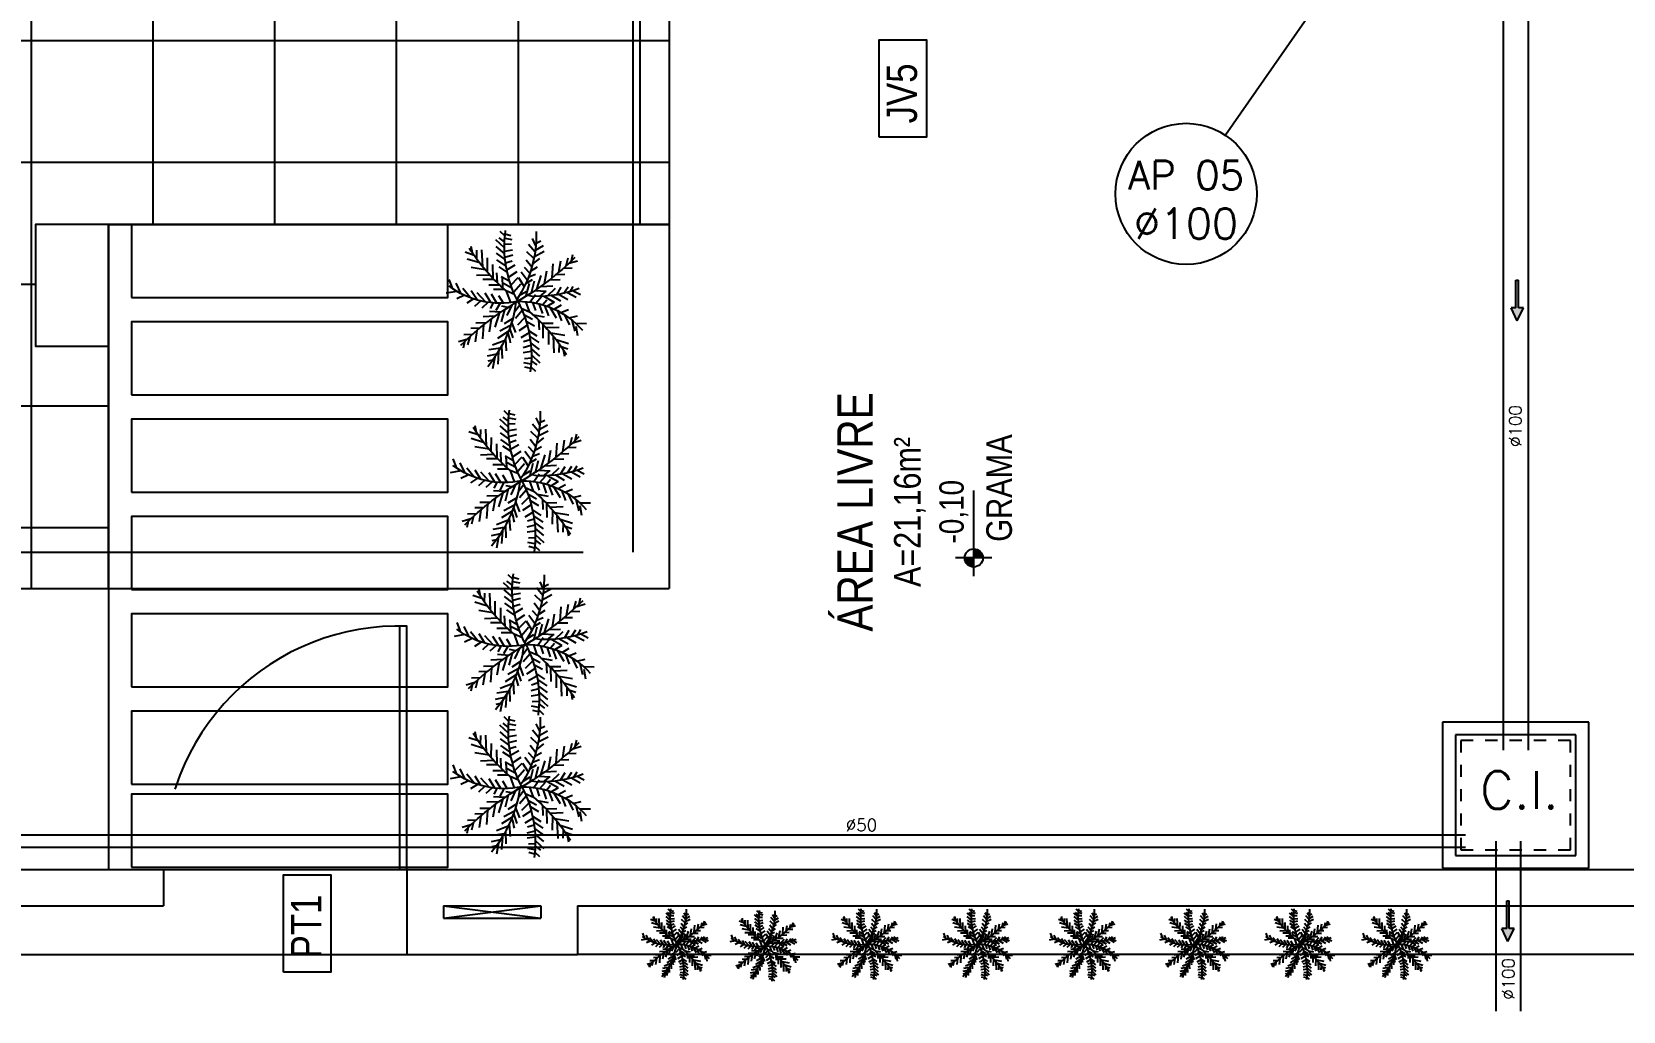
# Model space of a CAD drawing. Header units: millimetres. Extents: x 3923 to 4007, y 744 to 982.
# Drawn here: x 3965.68 to 3978.76, y 813.73 to 821.78 of the extents above; entities that cross this region are included whole.
import ezdxf
from ezdxf.enums import TextEntityAlignment as Align

# ---------------------------------------------------------------- set-up
doc = ezdxf.new("R2010")
doc.units = ezdxf.units.MM
doc.header["$LTSCALE"] = 20
for name, pattern in [('DASHDOT2', [0.5, 0.25, -0.125, 0, -0.125]), ('HIDDEN', [0.375, 0.25, -0.125]), ('HIDDEN2', [0.1875, 0.125, -0.0625])]:
    doc.linetypes.add(name, pattern=pattern)
for name, color, linetype in [('A-PEN-C', 4, 'Continuous'), ('AF', 5, 'Continuous'), ('E-txt-g', 3, 'Continuous'), ('HIDROGRAFIA', 4, 'Continuous'), ('HIDROSSANITÁRIO', 8, 'Continuous'), ('Texto-Tubos', 7, 'Continuous'), ('TigreCad', 3, 'Continuous'), ('VE', 118, 'Continuous')]:
    doc.layers.add(name, color=color, linetype=linetype)
doc.layers.add('E-Txt-W', color=7, linetype='Continuous', lineweight=20)
doc.styles.add('F2', font='ARIALN.TTF')
doc.styles.add('R80', font='simplex.shx', dxfattribs={"height": 12})
doc.styles.add('REG60', font='romans.shx', dxfattribs={"width": 0.8, "height": 0.15})
doc.styles.add('REG80', font='romans.shx', dxfattribs={"width": 0.8, "height": 0.2})
doc.styles.add('ROMANS', font='romans__.ttf', dxfattribs={"height": 0.1})
doc.styles.add('TCTUBOS-TXT', font='txt.shx')

# ---------------------------------------------------------------- blocks, each defined once
blk = doc.blocks.new('TXT-AMB75')
at = {"layer": 'E-txt-g', "style": 'REG80', "width": 0.8, "flags": 8}
blk.add_attdef('TXT', text='', height=0.2, dxfattribs=at).set_placement((0.0055, 0.2964), align=Align.CENTER)
at = {"layer": 'E-Txt-W', "style": 'REG60', "width": 0.8, "flags": 8}
blk.add_attdef('TXT', text='', height=0.15, dxfattribs=at).set_placement((0.0055, 0.0271), align=Align.CENTER)
blk = doc.blocks.new('NV')
at = {"color": 4, "linetype": 'ByBlock', "ltscale": 0.5}
for p, q in [((-1.414, -0.142), (-1.414, 0.107)), ((-1.539, -0.018), (-0.953, -0.018))]:
    blk.add_line(p, q, dxfattribs=at)
at = {"color": 4, "ltscale": 2.5}
blk.add_circle((-1.414, -0.018), 0.0622, dxfattribs=at)
at = {"color": 4}
for points in [[(-1.414, -0.018), (-1.458, 0.026), (-1.476, -0.018), (-1.472, 0.006)], [(-1.414, -0.018), (-1.414, 0.045), (-1.458, 0.026), (-1.438, 0.04)], [(-1.414, -0.018), (-1.352, -0.018), (-1.37, -0.062), (-1.357, -0.041)], [(-1.414, -0.018), (-1.37, -0.062), (-1.414, -0.08), (-1.39, -0.075)]]:
    blk.add_solid(points, dxfattribs=at)
at = {"layer": 'E-Txt-W', "color": 4, "ltscale": 2.5, "style": 'F2'}
blk.add_attdef('COTAPISO', (-1.306, 0.073), '', height=0.15, dxfattribs=at)
blk = doc.blocks.new('FLOR2')
at = {"layer": 'VE', "color": 8}
for p, q in [((-80.3, 253.3), (-101.6, 282.1)), ((-82.6, 266.8), (-71.8, 290.5)), ((-77.5, 238.1), (-64.7, 269)), ((52.3, 229.2), (26.3, 258.5)), ((53.7, 258.4), (40.8, 273)), ((51.1, 215.2), (79.6, 258.5)), ((53.2, 243.8), (73.7, 286)), ((-74.7, 224.4), (-101.7, 246.3)), ((-66.3, 186.3), (-93.5, 208.1)), ((-69.4, 199.7), (-47.7, 241.3)), ((-61.3, 166.2), (-30.7, 213.6)), ((49.4, 200.4), (16.6, 234.2)), ((43.9, 166.6), (16.6, 210)), ((42.1, 157.4), (74.8, 195.4)), ((48.1, 190.9), (79.6, 229.4)), ((197.1, 193.1), (174.8, 202.3)), ((-228.8, 121.8), (-258.8, 154)), ((-195.2, 116.4), (-211.3, 146.7)), ((-157.4, 106.1), (-168.5, 136.9)), ((-57.8, 153.1), (-91, 179.1)), ((-45.4, 110.2), (-82.7, 140.9)), ((-50.9, 128.4), (-27.3, 174.9)), ((-39.3, 91.1), (-19.9, 146.4)), ((27.5, 102.9), (6.9, 146.9)), ((34.9, 127.8), (16.6, 176)), ((30.7, 113.1), (65.1, 137.2)), ((141.8, 117.9), (121.5, 144.1)), ((157.5, 136.3), (134.7, 159.9)), ((150.9, 128.4), (195.6, 131.1)), ((174.2, 158.1), (152.7, 176.1)), ((187.8, 178.2), (161.1, 191.4)), ((166, 147.1), (213.3, 152.2)), ((179.9, 166.3), (207.2, 166.2)), ((193, 186.4), (218.9, 189.4)), ((-248.3, 123.4), (-282.9, 101.8)), ((-209.5, 119.1), (-251.1, 97.5)), ((-171.1, 110.4), (-216.8, 98.5)), ((-143, 100.9), (-184.2, 85)), ((-110.7, 86.6), (-160.6, 77.4)), ((-128.8, 95.1), (-135.3, 128.2)), ((-91.7, 76.1), (-133.4, 59.7)), ((-101.1, 81.5), (-107.5, 115.3)), ((-84.2, 71.5), (-80.2, 97.5)), ((-36.3, 82.2), (-75, 107.5)), ((-61, 55.7), (-56.7, 89.9)), ((-30.9, 66.6), (-12.1, 113)), ((-18.6, 33.4), (-9.2, 79.1)), ((17.2, 73.9), (2, 112.9)), ((23.1, 89.8), (60.2, 112.9)), ((28.8, 25.6), (25.9, 67.6)), ((54.7, 41.9), (48.8, 84.2)), ((81.1, 61.1), (66.9, 100.4)), ((105, 81.1), (89.8, 117)), ((97.7, 74.8), (137.5, 72.5)), ((125.4, 100.5), (108.7, 123.5)), ((115.6, 91), (160.4, 89.1)), ((127.7, 19.7), (162.5, 64.9)), ((134.9, 110.4), (178, 110.1)), ((161.6, 26), (195.9, 72.7)), ((189.8, 32.5), (233.7, 85.8)), ((228.3, 43.3), (249.4, 72.6)), ((256.3, 52.6), (276.4, 71.1)), ((-190.4, -16.5), (-241.7, 10.1)), ((-162.2, -10.6), (-203.9, 23.1)), ((-138.3, -6.5), (-174.5, 20.9)), ((-104.1, -2.9), (-140.4, 24.4)), ((-79, 0.2), (-115.2, 27.6)), ((-71.4, 63.1), (-110.4, 47.3)), ((-50.4, 47.4), (-82.6, 34.3)), ((-34.8, -7.8), (-70.5, 0.7)), ((-27.9, 27.5), (-69, 0.4)), ((-25, 50.2), (-47.6, 61.3)), ((-11.4, 15.4), (7.9, 51.4)), ((7.7, 13.9), (7.9, 51.4)), ((17.8, -11.5), (53.6, 12.1)), ((19.5, 20.2), (55.1, 11.7)), ((43.6, 34.6), (82.9, 28.8)), ((67, 50.6), (105.8, 45.4)), ((74.5, 13.1), (115.2, -7.4)), ((103.6, 16.2), (129.9, 47.5)), ((122.9, 19), (159.1, -8.4)), ((146.8, 23), (188.6, -10.7)), ((175.1, 28.9), (226.4, 2.4)), ((209.1, 37.6), (258.9, 19.8)), ((234.1, 50.4), (269.5, 38.8)), ((-260.6, -36.3), (-297.5, -24.2)), ((-271.7, -40.1), (-291.8, -58.6)), ((-224.4, -25.1), (-274.3, -7.4)), ((-243.7, -30.8), (-264.8, -60.1)), ((-205.1, -20), (-249, -73.3)), ((-176.9, -13.5), (-211.2, -60.3)), ((-143.1, -7.2), (-177.8, -52.5)), ((-113, -62.3), (-152.8, -60)), ((-119, -3.8), (-145.3, -35)), ((-82.4, -38.1), (-121.1, -32.9)), ((-90.2, -2.9), (-116.5, -34.1)), ((-59, -22.2), (-98.2, -16.3)), ((-96.4, -48.6), (-82.2, -87.9)), ((-70, -29.4), (-64.1, -71.7)), ((-23.5, -56.8), (-61.5, -71.9)), ((-43.8, -14.7), (-40.9, -56.7)), ((-17.4, -15.4), (-5.3, -45.9)), ((5.3, -32.4), (-13.4, -78.7)), ((15.6, -54.2), (-3.2, -100.5)), ((9.6, -37.7), (32.3, -48.8)), ((32.9, -20.5), (32.1, -58.5)), ((42.4, -25.6), (71.3, -6.3)), ((50.8, -62.6), (58.9, -94.5)), ((54.4, -31.5), (57.1, -66)), ((66.1, -36.8), (101.2, -13.5)), ((80.3, -42.5), (81.7, -68.7)), ((88.6, -45.5), (126.2, -21)), ((98.9, -48.8), (111.9, -80.7)), ((109.3, -51.9), (156.4, -33)), ((128.7, -56.7), (141.8, -87.8)), ((143.9, -59.5), (181, -35.7)), ((159, -61.7), (176, -89.7)), ((173.3, -63.2), (215.7, -42.4)), ((198, -64.3), (219.9, -90.7)), ((212.6, -64.1), (249.1, -34.6)), ((232.1, -62.8), (267.9, -88.5)), ((240.1, -54.5), (268.6, -27.6)), ((-166.3, -115.9), (-211, -118.7)), ((-150.3, -97.9), (-193.3, -97.6)), ((-131, -78.5), (-175.7, -76.6)), ((-172.9, -123.8), (-150, -147.4)), ((-157.1, -105.4), (-136.8, -131.7)), ((-140.7, -88), (-124, -111.1)), ((-120.3, -68.7), (-105.1, -104.5)), ((-37.2, -114.1), (-68.5, -119.5)), ((-28.9, -84.6), (-68.3, -95.7)), ((-39.9, -122.1), (-27.9, -152.6)), ((-31.5, -100), (-16.7, -124.3)), ((-25.5, -69.9), (-13.5, -100.4)), ((23.9, -78.7), (4.6, -133.9)), ((35.5, -115.9), (12, -162.5)), ((21, -69.7), (59.6, -95)), ((30, -97.7), (67.4, -128.4)), ((64.2, -73.5), (111.4, -79.4)), ((74.6, -82.5), (81.9, -127.1)), ((87.1, -94.1), (128.1, -98.7)), ((101.9, -109), (98.1, -145.2)), ((108.6, -116.2), (149.5, -121.2)), ((-208.4, -174), (-234.3, -177)), ((-181.4, -134.6), (-228.6, -139.7)), ((-195.2, -153.8), (-222.5, -153.8)), ((-212.4, -180.7), (-190.1, -189.9)), ((-203.2, -165.8), (-176.5, -178.9)), ((-189.5, -145.7), (-168.1, -163.6)), ((-59.4, -170.6), (-98.3, -175.1)), ((-45.5, -137.8), (-81, -147.5)), ((-63.4, -178.9), (-44, -219.3)), ((-50.1, -149.5), (-40.8, -185.5)), ((45.9, -153.7), (15.3, -201.1)), ((54.1, -187.2), (32.4, -228.8)), ((42.5, -140.6), (75.6, -166.6)), ((50.9, -173.8), (78.2, -195.6)), ((120.9, -130.2), (119.1, -162.8)), ((131.2, -142.8), (171.4, -148.5)), ((137.7, -151.4), (134.9, -176.1)), ((145.5, -162.1), (177.9, -167.4)), ((-84.5, -217), (-113.5, -232.1)), ((-71.3, -194.2), (-110.7, -203.1)), ((-90.3, -226.2), (-80.6, -245)), ((-75.6, -202), (-60.4, -237.2)), ((62.1, -225.6), (49.4, -256.6)), ((67.3, -254.3), (56.5, -278)), ((59.4, -211.9), (86.4, -233.9)), ((64.9, -240.8), (86.2, -269.6))]:
    blk.add_line(p, q, dxfattribs=at)
for centre, radius, start, end in [((1087.9, 462.4), 1186.7, 188.51596, 202.60606), ((-486.5, 269.5), 540.3, 336.19444, 2.29873), ((-211.8, 435.3), 475.2, 295.43508, 330.98697), ((-111.8, 349.6), 262, 304.45608, 313.28906), ((-266.2, -219.1), 342.9, 41.07899, 90.24355), ((-26.8, -730.3), 732.4, 93.42053, 111.38919), ((196.4, -422.9), 475.2, 115.43508, 150.98697), ((-481.7, 27.7), 466.5, 321.34229, 356.98796), ((200.6, 278.7), 342.9, 232.59883, 281.76339), ((-1103.2, -449.9), 1186.7, 8.51596, 22.60606), ((11.4, 742.8), 732.4, 273.42053, 291.38919), ((-241, -435.3), 473.3, 32.12182, 54.73491)]:
    blk.add_arc(centre, radius, start, end, dxfattribs=at)
blk = doc.blocks.new('inp_cx')
for p, q in [((40, 40), (-40, 40)), ((-40, 40), (-40, -40)), ((40, -40), (40, 40)), ((-40, -40), (40, -40))]:
    blk.add_line(p, q)
at = {"color": 1, "linetype": 'Continuous', "ltscale": 0.5}
for p, q in [((33, 33), (-33, 33)), ((-33, 33), (-33, -33)), ((33, -33), (33, 33)), ((-33, -33), (33, -33))]:
    blk.add_line(p, q, dxfattribs=at)
at = {"color": 1, "linetype": 'HIDDEN', "ltscale": 0.5}
for p, q in [((30, 30), (-30, 30)), ((-30, 30), (-30, -30)), ((30, -30), (30, 30)), ((-30, -30), (30, -30))]:
    blk.add_line(p, q, dxfattribs=at)
at = {"style": 'R80'}
blk.add_text('C.I.', height=20.592, dxfattribs=at).set_placement((-19.56, -7.5))
blk = doc.blocks.new('Seta')
at = {"layer": 'AF'}
blk.add_hatch(color=256, dxfattribs=at).paths.add_polyline_path([(-0.1146, 0.0038), (-0.1146, -0.0062), (0, -0.0062), (0, -0.0266), (0.0534, -0.0012), (0, 0.0241), (0, 0.0038)])
for p, q in [((0, 0.0038), (-0.1146, 0.0038)), ((-0.1146, -0.0062), (-0.1146, 0.0038)), ((0.0534, -0.0012), (0, 0.0241)), ((0, 0.0241), (0, 0.0038)), ((0, -0.0062), (-0.1146, -0.0062)), ((0.0534, -0.0012), (0, -0.0266)), ((0, -0.0062), (0, -0.0266))]:
    blk.add_line(p, q, dxfattribs=at)

msp = doc.modelspace()

# ---------------------------------------------------------------- hatches: boundary and pattern name
at = {"layer": 'HIDROSSANITÁRIO'}
h = msp.add_hatch(dxfattribs=at)
h.set_pattern_fill('ANSI37,_O', color=8, scale=8, angle=135)
h.set_pattern_definition([(180, (4034.6798, -2297.2923), (-3e-16, -1), []), (270, (4034.6798, -2297.2923), (1, -3e-16), [])])
h.paths.add_polyline_path([(3954.813, 817.197), (3954.813, 827.197), (3966.713, 827.197), (3966.713, 824.113), (3968.922, 821.904), (3970.92, 821.904), (3970.92, 820.197), (3966.313, 820.197), (3966.315, 817.205)])
h.paths.add_polyline_path([(3961.505, 817.237), (3961.166, 817.742), (3961.128, 821.15), (3961.121, 824.159), (3961.182, 826.001), (3961.42, 826.283), (3962.23, 826.345), (3963.606, 826.381), (3964.61, 826.257), (3964.9, 826.037), (3964.997, 822.961), (3964.899, 818.254), (3964.781, 817.38), (3963.975, 817.05)])
h.paths.add_polyline_path([(3962.117, 826.345), (3962.117, 827.146), (3962.506, 827.146), (3962.506, 826.345)], flags=16)
h.paths.add_polyline_path([(3960.222, 819.762), (3960.222, 823.514), (3959.77, 823.514), (3959.77, 819.762)], flags=24)
h.paths.add_polyline_path([(3960.644, 820.956), (3960.644, 822.32), (3960.249, 822.32), (3960.249, 820.956)], flags=24)
h.paths.add_polyline_path([(3960.971, 821.259), (3960.896, 821.259), (3960.902, 821.231), (3960.918, 821.206)], flags=24)
h.paths.add_polyline_path([(3960.971, 821.259), (3960.918, 821.206), (3960.942, 821.19), (3960.971, 821.184)], flags=24)
h.paths.add_polyline_path([(3960.971, 821.259), (3960.971, 821.334), (3960.999, 821.328), (3961.023, 821.312)], flags=24)
h.paths.add_polyline_path([(3960.971, 821.259), (3961.023, 821.312), (3961.039, 821.288), (3961.045, 821.259)], flags=24)
edge = h.paths.add_edge_path(flags=16)
edge.add_line((3961.12, 821.259), (3960.821, 821.259))
edge = h.paths.add_edge_path(flags=16)
edge.add_arc((3960.971, 821.259), 0.0746, 0, 360)
edge = h.paths.add_edge_path(flags=16)
edge.add_line((3960.971, 821.11), (3960.971, 821.812))
h.paths.add_polyline_path([(3960.988, 821.318), (3960.988, 821.961), (3960.628, 821.961), (3960.628, 821.318)], flags=24)
h.paths.add_polyline_path([(3959.316, 817.35), (3959.868, 818.309), (3959.761, 823.065), (3959.705, 825.467), (3959.499, 826.179), (3958.121, 826.423), (3957.175, 826.4), (3956.527, 826.194), (3956.181, 825.964), (3956.015, 824.389), (3955.956, 819.845), (3956.027, 818.525), (3956.31, 817.287), (3956.986, 817.198), (3958.969, 817.2), (3959.305, 817.296)], flags=16)
h.paths.add_polyline_path([(3955.413, 819.197), (3955.413, 820.197), (3954.813, 820.197), (3954.813, 819.197)], flags=16)
h.paths.add_polyline_path([(3966.313, 819.197), (3966.313, 820.197), (3965.713, 820.197), (3965.713, 819.197)], flags=16)
h.paths.add_polyline_path([(3967.738, 822.04), (3967.997, 822.665), (3967.439, 822.896), (3967.18, 822.271)], flags=24)
h.paths.add_polyline_path([(3954.802, 821.145), (3955.409, 821.145), (3955.409, 821.749), (3954.802, 821.749)], flags=9)

# ---------------------------------------------------------------- linework, layer by layer
at = {"layer": 'A-PEN-C'}
msp.add_line((3976.2, 821.953), (3975.49, 820.931), dxfattribs=at)
msp.add_circle((3975.166, 820.449), 0.58, dxfattribs=at)
at = {"layer": 'HIDROSSANITÁRIO', "color": 8, "linetype": 'Continuous'}
for p, q in [((3970.92, 822.024), (3970.92, 820.197)), ((3966.313, 817.205, 3.659), (3966.313, 820.197, 3.659)), ((3966.313, 820.197, 3.659), (3970.92, 820.197, 3.659)), ((3966.313, 819.697, 1.58), (3966.313, 817.197, -0.018)), ((3955.634, 817.197), (3966.313, 817.205, 3.659)), ((3963.905, 814.897), (3966.765, 814.897, 0.972)), ((3966.765, 814.897, 0.972), (3966.765, 814.597, 0.972)), ((3968.765, 814.897, 0.972), (3979.513, 814.897)), ((3968.765, 814.897, 0.972), (3968.765, 814.597, 0.972)), ((3968.765, 814.897, 0.972), (3968.765, 814.197, 2.019)), ((3968.765, 814.897, 0.972), (3969.065, 814.897, 0.972)), ((3963.905, 814.597), (3966.765, 814.597)), ((3969.065, 814.597), (3969.865, 814.597)), ((3969.065, 814.597, 0.972), (3969.065, 814.497, 2.019)), ((3969.865, 814.597, 0.972), (3969.865, 814.497, 2.019)), ((3970.165, 814.597, 0.972), (3979.513, 814.597)), ((3970.165, 814.597, 0.972), (3970.165, 814.197, 2.019)), ((3969.065, 814.497, 1.047), (3969.865, 814.497, 1.047)), ((3948.898, 814.197, -0.363), (3968.765, 814.197, 1.047)), ((3968.765, 814.197, 1.047), (3970.165, 814.197, 1.047)), ((3979.513, 814.197), (3970.165, 814.197, 1.047))]:
    msp.add_line(p, q, dxfattribs=at)
at = {"layer": 'HIDROSSANITÁRIO', "color": 8, "linetype": 'DASHDOT2'}
for p, q in [((3970.62, 821.904, 3.659), (3970.62, 817.505, 3.659)), ((3970.92, 820.197, 3.659), (3970.92, 817.205, 3.659)), ((3955.113, 817.505, 3.659), (3970.62, 817.505, 3.659)), ((3966.313, 817.205, 3.659), (3970.92, 817.205, 3.659))]:
    msp.add_line(p, q, dxfattribs=at)
at = {"layer": 'HIDROSSANITÁRIO', "color": 8}
for p, q in [((3966.313, 817.197, 1.58), (3966.313, 814.897)), ((3966.765, 814.897), (3968.765, 814.897, 0.972))]:
    msp.add_line(p, q, dxfattribs=at)
at = {"layer": 'HIDROSSANITÁRIO', "color": 8, "linetype": 'HIDDEN2'}
for p, q in [((3969.065, 814.497, 1.047), (3969.865, 814.597)), ((3969.065, 814.597, 0.972), (3969.865, 814.497, 1.047))]:
    msp.add_line(p, q, dxfattribs=at)
at = {"layer": 'HIDROSSANITÁRIO', "color": 8}
msp.add_lwpolyline([(3954.813, 817.197), (3954.813, 827.197), (3966.713, 827.197), (3966.713, 824.113), (3968.922, 821.904), (3970.92, 821.904), (3970.92, 820.197), (3966.313, 820.197), (3966.315, 817.205), (3954.813, 817.197)], dxfattribs=at)
for points, elevation in [([(3972.645, 820.914), (3972.645, 821.715), (3973.034, 821.715), (3973.034, 820.914)], 3.659), ([(3966.502, 817.997), (3969.102, 817.997), (3969.102, 818.597), (3966.502, 818.597)], 1.896), ([(3966.502, 817.197), (3969.102, 817.197), (3969.102, 817.797), (3966.502, 817.797)], 1.957), ([(3966.502, 816.397), (3969.102, 816.397), (3969.102, 816.997), (3966.502, 816.997)], 2.017), ([(3968.765, 814.897), (3968.765, 816.897), (3968.705, 816.897), (3968.705, 814.897)], 0.972), ([(3966.502, 815.597), (3969.102, 815.597), (3969.102, 816.197), (3966.502, 816.197)], 2.077), ([(3966.502, 814.917), (3969.102, 814.917), (3969.102, 815.517), (3966.502, 815.517)], 2.077)]:
    msp.add_lwpolyline(points, close=True, dxfattribs=dict(at, elevation=elevation))
at = {"layer": 'HIDROSSANITÁRIO', "color": 8, "linetype": 'Continuous'}
msp.add_lwpolyline([(3966.313, 819.197), (3966.313, 820.197), (3965.713, 820.197), (3965.713, 819.197)], close=True, dxfattribs=at)
for points, elevation in [([(3966.502, 819.597), (3969.102, 819.597), (3969.102, 820.197), (3966.502, 820.197)], 1.776), ([(3966.502, 818.797), (3969.102, 818.797), (3969.102, 819.397), (3966.502, 819.397)], 1.836)]:
    msp.add_lwpolyline(points, close=True, dxfattribs=dict(at, elevation=elevation))
at = {"layer": 'HIDROSSANITÁRIO', "color": 8}
msp.add_lwpolyline([(3967.75, 814.052), (3967.75, 814.853), (3968.139, 814.853), (3968.139, 814.052)], close=True, dxfattribs=at)
at = {"layer": 'HIDROSSANITÁRIO', "color": 8, "linetype": 'HIDDEN2'}
msp.add_arc((3968.698, 814.967, 0.818), 1.931, 88.0189, 182.088, dxfattribs=at)
at = {"layer": 'TigreCad'}
for p, q in [((3977.771, 822.213), (3977.771, 815.876)), ((3977.975, 822.213), (3977.975, 815.876)), ((3941.513, 815.182), (3977.46, 815.182)), ((3941.513, 815.081), (3977.46, 815.081)), ((3977.709, 815.13), (3977.709, 813.732)), ((3977.912, 815.13), (3977.912, 813.732))]:
    msp.add_line(p, q, dxfattribs=at)

# ---------------------------------------------------------------- block references
at = {"layer": 'AF', "xscale": 2, "yscale": 2, "zscale": 2, "rotation": 270}
for p in [(3977.888, 819.512), (3977.812, 814.411)]:
    msp.add_blockref('Seta', p, dxfattribs=at)
at = {"layer": 'HIDROGRAFIA', "xscale": 0.01500000000032742, "yscale": 0.01500000000032742, "zscale": 0.01500000000032742}
msp.add_blockref('inp_cx', (3977.873, 815.508), dxfattribs=at)
at = {"layer": 'HIDROSSANITÁRIO', "color": 8, "ltscale": 0.35, "extrusion": (0, 0, -1), "rotation": 216.8674586725334}
for p, xscale, yscale, zscale in [((-3969.697, 819.567), 0.002031681589050302, 0.002031681589050302, -0.002031681589050302), ((-3969.729, 818.092), 0.002031681589050302, 0.002031681589050302, -0.002031681589050302), ((-3969.761, 816.746), 0.002031681589050302, 0.002031681589050302, -0.002031681589050302), ((-3969.729, 815.577), 0.002031681589050302, 0.002031681589050302, -0.002031681589050302), ((-3970.994, 814.284), 0.001015840794525151, 0.001015840794525151, -0.001015840794525151), ((-3971.722, 814.27, -3.659), 0.001015840794525151, 0.001015840794525151, -0.001015840794525151), ((-3972.558, 814.284), 0.001015840794525151, 0.001015840794525151, -0.001015840794525151), ((-3973.467, 814.284), 0.001015840794525151, 0.001015840794525151, -0.001015840794525151), ((-3974.345, 814.284, -3.659), 0.001015840794525151, 0.001015840794525151, -0.001015840794525151), ((-3975.251, 814.284), 0.001015840794525151, 0.001015840794525151, -0.001015840794525151), ((-3976.115, 814.284), 0.001015840794525151, 0.001015840794525151, -0.001015840794525151), ((-3976.912, 814.284), 0.001015840794525151, 0.001015840794525151, -0.001015840794525151)]:
    msp.add_blockref('FLOR2', p, dxfattribs=dict(at, xscale=xscale, yscale=yscale, zscale=zscale))
at = {"layer": 'HIDROSSANITÁRIO', "color": 8}
ref = msp.add_blockref('TXT-AMB75', (3973.025, 817.827), dxfattribs=dict(at, xscale=1.458, yscale=1.458, zscale=1.458, rotation=90))
ref.add_attrib('TXT', 'ÁREA LIVRE', dxfattribs={"layer": 'E-txt-g', "color": 2, "height": 0.2916, "rotation": 90, "style": 'F2'}).set_placement((3972.592, 817.835), align=Align.CENTER)
ref.add_attrib('TXT', 'A=21,16m²', dxfattribs={"layer": 'E-Txt-W', "height": 0.2187, "rotation": 90, "style": 'F2'}).set_placement((3972.985, 817.835), align=Align.CENTER)
ref = msp.add_blockref('NV', (3973.4, 819.154), dxfattribs=dict(at, xscale=1.2, yscale=1.2, zscale=1.2, rotation=90))
ref.add_attrib('COTAPISO', '-0,10', (3973.339, 817.576), dxfattribs={"layer": 'E-Txt-W', "color": 4, "ltscale": 2.5, "height": 0.2, "rotation": 90, "style": 'F2'})

# ---------------------------------------------------------------- texts
at = {"layer": 'A-PEN-C', "style": 'ROMANS'}
for s, height, p in [('AP 05', 0.234, (3975.166, 820.486)), ('%%C100', 0.2494, (3975.165, 820.08))]:
    msp.add_text(s, height=height, dxfattribs=at).set_placement(p, align=Align.CENTER)
at = {"layer": 'HIDROSSANITÁRIO', "color": 8, "linetype": 'Continuous', "style": 'F2'}
for s, p in [('JV5', (3972.706, 821.029, 3.659)), ('PT1', (3967.812, 814.167))]:
    msp.add_text(s, height=0.2492, rotation=90, dxfattribs=at).set_placement(p, align=Align.TOP_LEFT)
at = {"layer": 'HIDROSSANITÁRIO', "color": 8, "style": 'F2'}
msp.add_text('GRAMA', height=0.2103, rotation=90, dxfattribs=at).set_placement((3973.735, 817.59, -3.659))
at = {"layer": 'Texto-Tubos', "style": 'TCTUBOS-TXT'}
for p in [(3977.92, 818.541), (3977.863, 813.997)]:
    msp.add_text('%%C100', height=0.1, rotation=90, dxfattribs=at).set_placement(p, align=Align.CENTER)
msp.add_text('%%C50', height=0.1, dxfattribs=at).set_placement((3972.499, 815.212), align=Align.CENTER)

doc.saveas('drawing.dxf')
